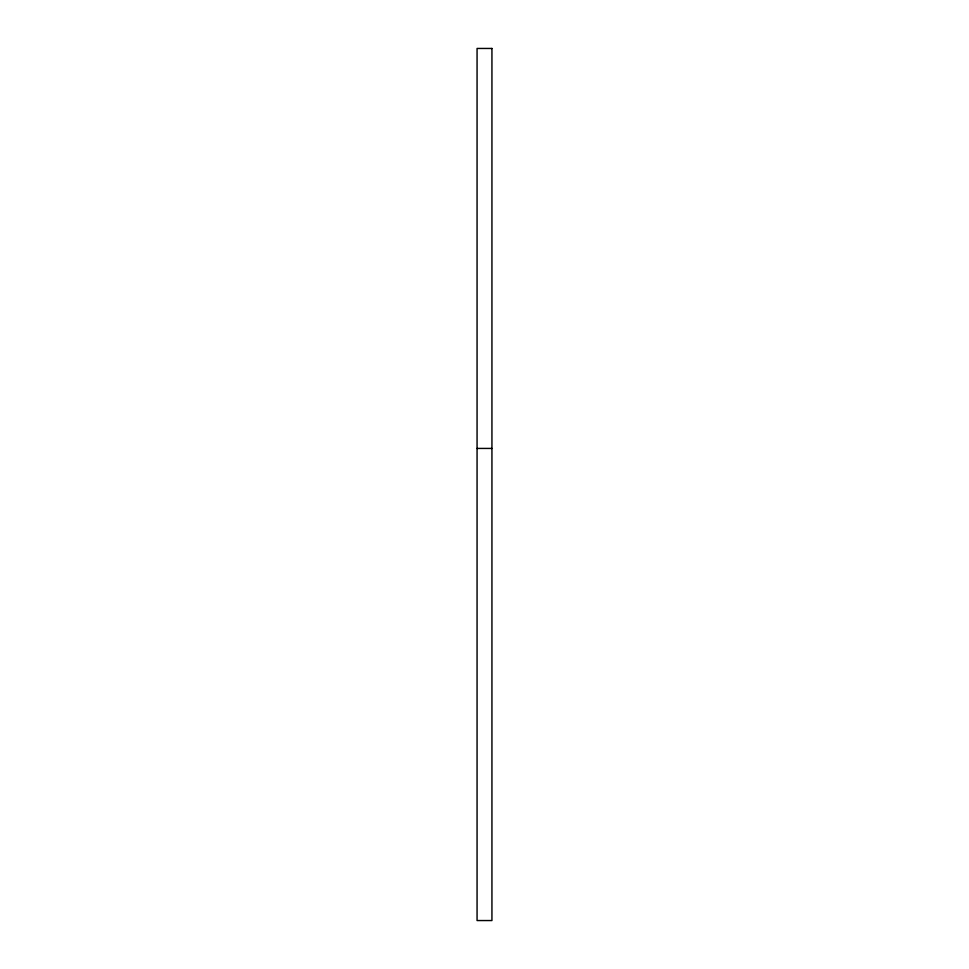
<?xml version="1.0" encoding="UTF-8"?>
<svg xmlns="http://www.w3.org/2000/svg" width="969" height="969" viewBox="0 0 969 969"><rect width="100%" height="100%" fill="white"/><g stroke="black" fill="none" stroke-linecap="round" stroke-linejoin="round"><path stroke-width="1.45" d="M477.063 448.429L491.937 448.429M491.937 48.45L477.063 48.45L477.063 920.55L491.937 920.55L491.937 48.45"/></g></svg>
